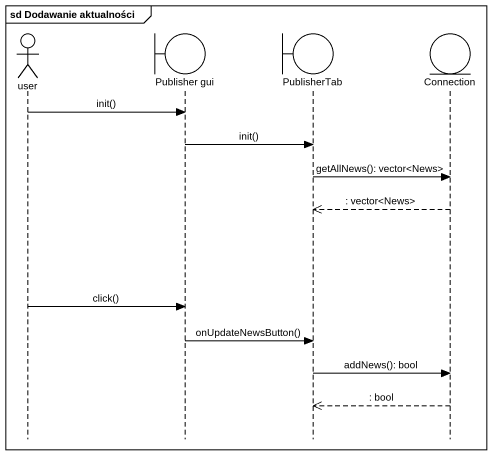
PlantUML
@startuml
mainframe sd Dodawanie aktualności
hide footbox
actor user
boundary "Publisher gui" as Publisher_gui
boundary PublisherTab
entity Connection

user -> Publisher_gui : init()
Publisher_gui -> PublisherTab : init()
PublisherTab -> Connection : getAllNews(): vector<News>
Connection -->> PublisherTab : : vector<News>
user -> Publisher_gui : click()
Publisher_gui -> PublisherTab : onUpdateNewsButton()
PublisherTab -> Connection : addNews(): bool
Connection -->> PublisherTab : : bool
@enduml
